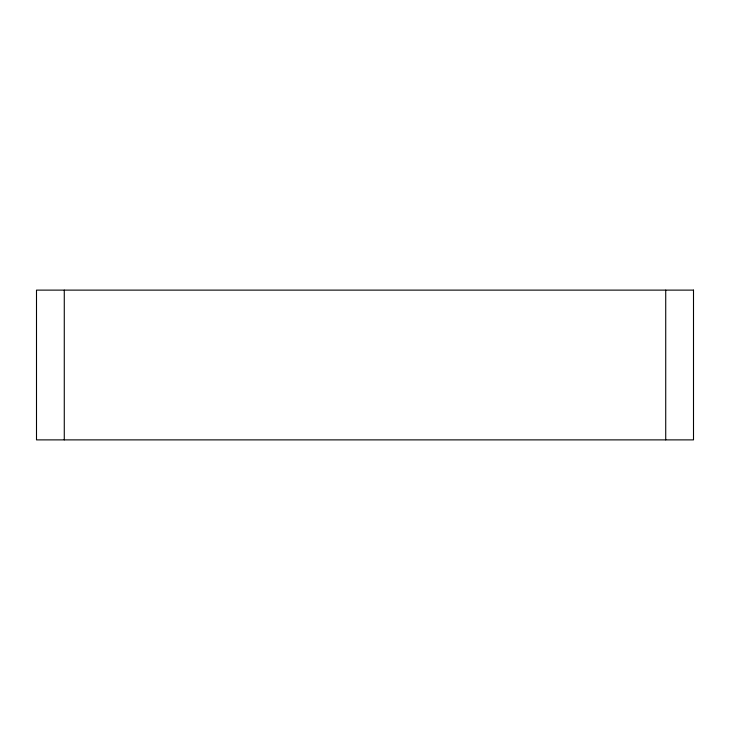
<?xml version="1.0" encoding="UTF-8"?>
<svg xmlns="http://www.w3.org/2000/svg" width="730" height="730" viewBox="0 0 730 730"><rect width="100%" height="100%" fill="white"/><g stroke="black" fill="none" stroke-linecap="round" stroke-linejoin="round"><path stroke-width="1.09" d="M665.723 290.12L665.723 439.88M64.276 290.12L64.276 439.88M693.5 290.12L36.5 290.12L36.5 439.88L693.5 439.88L693.5 290.12"/></g></svg>
